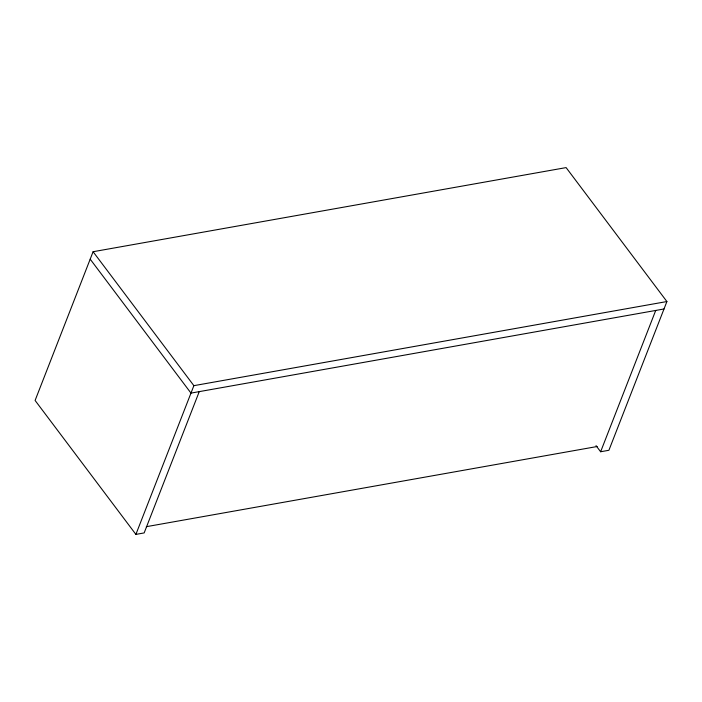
<?xml version="1.0" encoding="UTF-8"?>
<svg xmlns="http://www.w3.org/2000/svg" width="702" height="702" viewBox="0 0 702 702"><rect width="100%" height="100%" fill="white"/><g stroke="black" fill="none" stroke-linecap="round" stroke-linejoin="round"><path stroke-width="1.05" d="M596.024 445.621L600.631 451.755L608.906 450.28L666.9 301.544L566.11 167.602L93.094 251.72L35.1 400.456L135.89 534.397L144.164 532.923L199.254 391.628M135.89 534.397L193.875 385.661L93.094 251.72M600.631 451.755L655.721 310.451M193.875 385.661L666.9 301.544M664.004 308.977L190.979 393.102L90.189 259.161M146.332 526.684L597.165 446.516"/></g></svg>
